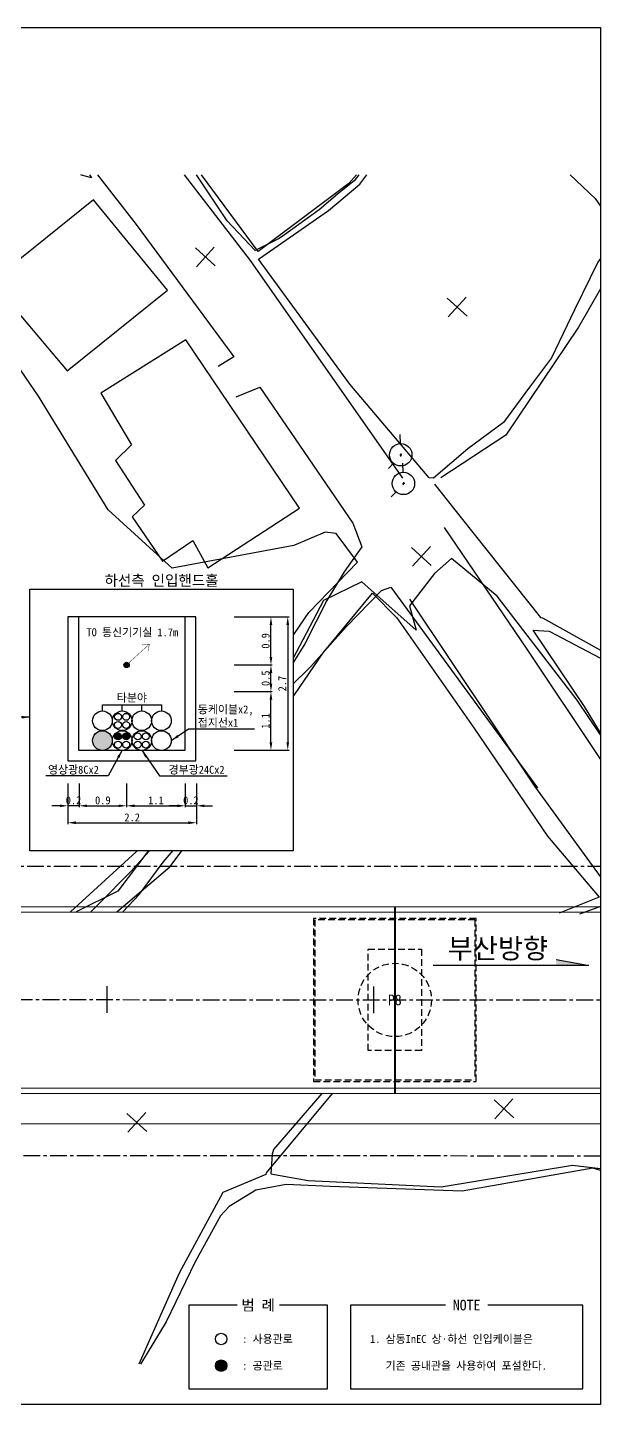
# Model space of a CAD drawing. Extents: x -230 to 157, y -3 to 160.
# Drawn here: x 114.4 to 157.3, y -3 to 100.2 of the extents above; entities that cross this region are included whole.
import ezdxf
from ezdxf.enums import TextEntityAlignment as Align

# ---------------------------------------------------------------- set-up
doc = ezdxf.new("R2010")
doc.units = 0
doc.header["$MEASUREMENT"] = 0
for name, pattern in [('A-CENTR01', [2, 1.25, -0.25, 0.25, -0.25]), ('CENTER', [2, 1.25, -0.25, 0.25, -0.25]), ('JTBR$0$DASHED', [0.75, 0.5, -0.25]), ('PM$0$CONTINUOUS', [0])]:
    doc.linetypes.add(name, pattern=pattern)
doc.layers.get('Defpoints').update_dxf_attribs({"linetype": 'CONTINUOUS'})
for name, color, linetype in [('TT-BASE', 253, 'CONTINUOUS'), ('TT-CNTL', 1, 'A-CENTR01'), ('TX-LINE', 2, 'CONTINUOUS'), ('TX-PAPR', 2, 'CONTINUOUS'), ('TZ-DIMS', 1, 'CONTINUOUS'), ('TZ-LEAL', 1, 'CONTINUOUS'), ('TZ-LINE', 7, 'CONTINUOUS'), ('TZ-TEX2', 3, 'CONTINUOUS'), ('TZ-TEXT', 6, 'CONTINUOUS')]:
    doc.layers.add(name, color=color, linetype=linetype)
doc.styles.get("Standard").update_dxf_attribs({"font": 'GulimChe.ttf'})
doc.styles.add('굴림', font='GulimChe.ttf')
doc.dimstyles.new('D200', dxfattribs={"dimscale": 0.2, "dimtxt": 3, "dimasz": 3, "dimexe": 0.5, "dimexo": 0.5, "dimgap": 0.5, "dimtad": 1, "dimdec": 0, "dimzin": 1, "dimdsep": 46, "dimlunit": 6, "dimtxsty": 'Standard', "dimcen": 1, "dimclrd": 1, "dimclre": 1, "dimclrt": 3, "dimadec": 0, "dimazin": 0, "dimtfac": 1, "dimtdec": 0, "dimtix": 1, "dimtmove": 2, "dimatfit": 3, "dimfxl": 0, "dimtvp": 2, "dimlwd": -1, "dimlwe": -1, "dimarcsym": 0})
doc.dimstyles.new('지시선200', dxfattribs={"dimscale": 0.2, "dimtxt": 3, "dimasz": 3, "dimexe": 0.5, "dimexo": 0.5, "dimgap": 0.5, "dimtad": 1, "dimdec": 0, "dimzin": 1, "dimdsep": 46, "dimlunit": 6, "dimtxsty": 'Standard', "dimcen": 1, "dimclrd": 6, "dimclre": 6, "dimclrt": 3, "dimadec": 0, "dimazin": 0, "dimtfac": 1, "dimtdec": 0, "dimtix": 1, "dimtmove": 2, "dimatfit": 3, "dimfxl": 0, "dimtvp": 2, "dimlwd": -1, "dimlwe": -1, "dimarcsym": 0})

# ---------------------------------------------------------------- blocks, each defined once
blk = doc.blocks.new('*D8')
at = {"layer": 'Defpoints', "color": 0}
for p in [(129.75, 50.42), (132.61, 50.42), (129.75, 46.02)]:
    blk.add_point(p, dxfattribs=at)
at = {"layer": 'TZ-LINE', "color": 1}
for p, q in [((129.85, 50.42), (132.71, 50.42)), ((132.61, 46.62), (132.61, 49.82)), ((129.85, 46.02), (132.71, 46.02))]:
    blk.add_line(p, q, dxfattribs=at)
for points in [[(132.51, 49.82), (132.71, 49.82), (132.61, 50.42)], [(132.51, 46.62), (132.71, 46.62), (132.61, 46.02)]]:
    blk.add_solid(points, dxfattribs=at)
at = {"layer": 'TZ-LINE', "color": 3, "insert": (132.21, 48.22), "char_height": 0.6, "attachment_point": 5, "rotation": 90}
blk.add_mtext('1.1', dxfattribs=at)
blk = doc.blocks.new('*D9')
at = {"layer": 'Defpoints', "color": 0}
for p in [(129.75, 52.42), (132.61, 52.42), (129.75, 50.42)]:
    blk.add_point(p, dxfattribs=at)
at = {"layer": 'TZ-LINE', "color": 1}
for p, q in [((129.85, 52.42), (132.71, 52.42)), ((132.61, 51.02), (132.61, 51.82)), ((129.85, 50.42), (132.71, 50.42))]:
    blk.add_line(p, q, dxfattribs=at)
for points in [[(132.51, 51.82), (132.71, 51.82), (132.61, 52.42)], [(132.51, 51.02), (132.71, 51.02), (132.61, 50.42)]]:
    blk.add_solid(points, dxfattribs=at)
at = {"layer": 'TZ-LINE', "color": 3, "insert": (132.21, 51.42), "char_height": 0.6, "attachment_point": 5, "rotation": 90}
blk.add_mtext('0.5', dxfattribs=at)
blk = doc.blocks.new('*D10')
at = {"layer": 'Defpoints', "color": 0}
for p in [(129.75, 56.02), (132.61, 56.02), (129.75, 52.42)]:
    blk.add_point(p, dxfattribs=at)
at = {"layer": 'TZ-LINE', "color": 1}
for p, q in [((129.85, 56.02), (132.71, 56.02)), ((132.61, 53.02), (132.61, 55.42)), ((129.85, 52.42), (132.71, 52.42))]:
    blk.add_line(p, q, dxfattribs=at)
for points in [[(132.51, 55.42), (132.71, 55.42), (132.61, 56.02)], [(132.51, 53.02), (132.71, 53.02), (132.61, 52.42)]]:
    blk.add_solid(points, dxfattribs=at)
at = {"layer": 'TZ-LINE', "color": 3, "insert": (132.21, 54.22), "char_height": 0.6, "attachment_point": 5, "rotation": 90}
blk.add_mtext('0.9', dxfattribs=at)
blk = doc.blocks.new('*D11')
at = {"layer": 'Defpoints', "color": 0}
for p in [(129.75, 56.02), (129.75, 46.02), (133.87, 46.02)]:
    blk.add_point(p, dxfattribs=at)
at = {"layer": 'TZ-LINE', "color": 1}
for p, q in [((129.85, 56.02), (133.97, 56.02)), ((133.87, 55.42), (133.87, 46.62)), ((129.85, 46.02), (133.97, 46.02))]:
    blk.add_line(p, q, dxfattribs=at)
for points in [[(133.77, 55.42), (133.97, 55.42), (133.87, 56.02)], [(133.77, 46.62), (133.97, 46.62), (133.87, 46.02)]]:
    blk.add_solid(points, dxfattribs=at)
at = {"layer": 'TZ-LINE', "color": 3, "insert": (133.46, 51.02), "char_height": 0.6, "attachment_point": 5, "rotation": 90}
blk.add_mtext('2.7', dxfattribs=at)
blk = doc.blocks.new('*D12')
at = {"layer": 'Defpoints', "color": 0}
for p in [(117.39, 43.64), (118.23, 43.64), (117.39, 41.86)]:
    blk.add_point(p, dxfattribs=at)
at = {"layer": 'TZ-LINE', "color": 1}
for p, q in [((117.39, 43.54), (117.39, 41.76)), ((118.23, 43.54), (118.23, 41.76)), ((116.79, 41.86), (116.19, 41.86)), ((118.23, 41.86), (117.39, 41.86)), ((118.83, 41.86), (119.43, 41.86))]:
    blk.add_line(p, q, dxfattribs=at)
for points in [[(116.79, 41.96), (116.79, 41.76), (117.39, 41.86)], [(118.83, 41.96), (118.83, 41.76), (118.23, 41.86)]]:
    blk.add_solid(points, dxfattribs=at)
at = {"layer": 'TZ-LINE', "color": 3, "insert": (117.81, 42.27), "char_height": 0.6, "attachment_point": 5}
blk.add_mtext('0.2', dxfattribs=at)
blk = doc.blocks.new('*D13')
at = {"layer": 'Defpoints', "color": 0}
for p in [(126.19, 43.64), (127.03, 43.64), (127.03, 41.86)]:
    blk.add_point(p, dxfattribs=at)
at = {"layer": 'TZ-LINE', "color": 1}
for p, q in [((126.19, 43.54), (126.19, 41.76)), ((127.03, 43.54), (127.03, 41.76)), ((125.59, 41.86), (124.99, 41.86)), ((126.19, 41.86), (127.03, 41.86)), ((127.63, 41.86), (128.23, 41.86))]:
    blk.add_line(p, q, dxfattribs=at)
for points in [[(125.59, 41.96), (125.59, 41.76), (126.19, 41.86)], [(127.63, 41.96), (127.63, 41.76), (127.03, 41.86)]]:
    blk.add_solid(points, dxfattribs=at)
at = {"layer": 'TZ-LINE', "color": 3, "insert": (126.61, 42.27), "char_height": 0.6, "attachment_point": 5}
blk.add_mtext('0.2', dxfattribs=at)
blk = doc.blocks.new('*D14')
at = {"layer": 'Defpoints', "color": 0}
for p in [(117.39, 43.64), (127.03, 43.64), (127.03, 40.59)]:
    blk.add_point(p, dxfattribs=at)
at = {"layer": 'TZ-LINE', "color": 1}
for p, q in [((117.39, 43.54), (117.39, 40.49)), ((127.03, 43.54), (127.03, 40.49)), ((117.99, 40.59), (126.43, 40.59))]:
    blk.add_line(p, q, dxfattribs=at)
for points in [[(117.99, 40.69), (117.99, 40.49), (117.39, 40.59)], [(126.43, 40.69), (126.43, 40.49), (127.03, 40.59)]]:
    blk.add_solid(points, dxfattribs=at)
at = {"layer": 'TZ-LINE', "color": 3, "insert": (122.21, 40.99), "char_height": 0.6, "attachment_point": 5}
blk.add_mtext('2.2', dxfattribs=at)
blk = doc.blocks.new('*D15')
at = {"layer": 'Defpoints', "color": 0}
for p in [(118.23, 43.64), (121.79, 43.64), (121.79, 41.86)]:
    blk.add_point(p, dxfattribs=at)
at = {"layer": 'TZ-LINE', "color": 1}
for p, q in [((118.23, 43.54), (118.23, 41.76)), ((121.79, 43.54), (121.79, 41.76)), ((118.83, 41.86), (121.19, 41.86))]:
    blk.add_line(p, q, dxfattribs=at)
for points in [[(118.83, 41.96), (118.83, 41.76), (118.23, 41.86)], [(121.19, 41.96), (121.19, 41.76), (121.79, 41.86)]]:
    blk.add_solid(points, dxfattribs=at)
at = {"layer": 'TZ-LINE', "color": 3, "insert": (120.01, 42.27), "char_height": 0.6, "attachment_point": 5}
blk.add_mtext('0.9', dxfattribs=at)
blk = doc.blocks.new('*D16')
at = {"layer": 'Defpoints', "color": 0}
for p in [(121.79, 43.64), (126.19, 43.64), (126.19, 41.86)]:
    blk.add_point(p, dxfattribs=at)
at = {"layer": 'TZ-LINE', "color": 1}
for p, q in [((121.79, 43.54), (121.79, 41.76)), ((126.19, 43.54), (126.19, 41.76)), ((122.39, 41.86), (125.59, 41.86))]:
    blk.add_line(p, q, dxfattribs=at)
for points in [[(122.39, 41.96), (122.39, 41.76), (121.79, 41.86)], [(125.59, 41.96), (125.59, 41.76), (126.19, 41.86)]]:
    blk.add_solid(points, dxfattribs=at)
at = {"layer": 'TZ-LINE', "color": 3, "insert": (123.99, 42.27), "char_height": 0.6, "attachment_point": 5}
blk.add_mtext('1.1', dxfattribs=at)

msp = doc.modelspace()

# ---------------------------------------------------------------- hatches: boundary and pattern name
at = {"layer": 'TT-BASE', "linetype": 'ByBlock'}
msp.add_hatch(color=256, dxfattribs=at).paths.add_polyline_path([(153.99, 30.32), (156.33, 29.89), (153.99, 29.89)])
at = {"layer": 'TZ-LINE', "ltscale": 2}
h = msp.add_hatch(color=256, dxfattribs=at)
h.dxf.hatch_style = 1
h.paths.add_polyline_path([(128.46, -0.1, 1), (129.31, -0.1, 1)])

# ---------------------------------------------------------------- linework, layer by layer
at = {"layer": 'TT-BASE', "linetype": 'Continuous'}
for p, q in [((118.41, 89.12), (118.36, 89.15)), ((119.16, 88.93), (118.41, 89.12)), ((119.01, 89.15), (119.16, 88.93)), ((119.61, 89.15), (122.5, 85.43)), ((131.08, 82.73), (126.14, 89.15)), ((129.33, 85.7), (127.02, 89.15)), ((131.66, 83.4), (127.4, 89.15)), ((139.03, 89.15), (138.44, 88.5)), ((139.21, 89.15), (138.85, 88.71)), ((139.28, 88.44), (139.8, 89.15)), ((155.03, 89.15), (156.92, 87.38)), ((138.44, 88.5), (131.66, 83.4)), ((136.93, 86.49), (139.28, 88.44)), ((138.85, 88.71), (137.6, 87.71)), ((119.32, 87.29), (111.69, 81.15)), ((124.85, 80.5), (119.32, 87.29)), ((137.6, 87.71), (136.22, 86.52)), ((156.92, 87.38), (157.31, 86.8)), ((131.42, 83.49), (129.33, 85.7)), ((131.69, 82.84), (136.93, 86.49)), ((136.22, 86.52), (133.62, 84.65)), ((122.5, 85.43), (129.82, 75.51)), ((133.62, 84.65), (133.22, 84.39)), ((133.22, 84.39), (131.42, 83.49)), ((142.5, 66.42), (131.08, 82.73)), ((138.53, 73.46), (131.69, 82.84)), ((157.11, 82.61), (155.39, 79.09)), ((157.31, 82.89), (157.11, 82.61)), ((111.69, 81.15), (117.33, 74.47)), ((117.33, 74.47), (124.85, 80.5)), ((157.31, 80.62), (155.66, 77.73)), ((155.39, 79.09), (153.65, 75.44)), ((155.66, 77.73), (150.22, 69.65)), ((126.24, 76.78), (119.87, 72.8)), ((134.76, 64.16), (126.24, 76.78)), ((115.18, 72.56), (113.18, 75.49)), ((129.82, 75.51), (128.65, 74.79)), ((153.65, 75.44), (151.99, 73.25)), ((144.48, 66.44), (138.53, 73.46)), ((120.41, 64.05), (115.18, 72.56)), ((119.87, 72.8), (122.15, 68.91)), ((130.01, 72.52), (131.77, 73.24)), ((131.77, 73.24), (138.75, 63.05)), ((151.99, 73.25), (150.04, 70.6)), ((150.04, 70.6), (147.36, 68.61)), ((150.22, 69.65), (145.35, 66.45)), ((122.15, 68.91), (120.96, 67.74)), ((147.36, 68.61), (144.8, 66.42)), ((120.96, 67.74), (123.13, 64.39)), ((144.8, 66.42), (144.48, 66.44)), ((144.87, 65.97), (146.86, 63.45)), ((125.2, 59.66), (120.41, 64.05)), ((123.13, 64.39), (122.2, 63.51)), ((127.89, 59.7), (134.76, 64.16)), ((122.2, 63.51), (124.48, 60.2)), ((138.75, 63.05), (139.42, 61.28)), ((146.86, 63.45), (152.82, 55.98)), ((136.67, 62.38), (134.33, 61.38)), ((137.49, 62.27), (136.67, 62.38)), ((139.1, 60.12), (137.49, 62.27)), ((145.59, 62.73), (151.78, 53.6)), ((124.48, 60.2), (126.75, 61.75)), ((134.33, 61.38), (125.2, 59.66)), ((126.75, 61.75), (127.89, 59.7)), ((139.42, 61.28), (138.11, 59.4)), ((135.44, 56.34), (139.1, 60.12)), ((146.14, 60.39), (144.88, 59.26)), ((149.57, 57.57), (146.14, 60.39)), ((138.11, 59.4), (136.81, 57.25)), ((144.88, 59.26), (142.99, 56.84)), ((139.43, 58.64), (136.55, 57.24)), ((138.24, 55.27), (140.9, 58)), ((143.49, 55.02), (139.43, 58.64)), ((140.9, 58), (141.6, 58.26)), ((141.6, 58.26), (152.6, 43.2)), ((136.55, 57.24), (133.21, 50.87)), ((136.81, 57.25), (135.14, 54)), ((136.53, 53.33), (140.22, 57.79)), ((140.22, 57.79), (142.04, 55.95)), ((142.99, 56.84), (143.49, 55.02)), ((152.4, 43.33), (143.01, 57.36)), ((155.56, 49.78), (149.57, 57.57)), ((129.98, 48.34), (135.44, 56.34)), ((142.04, 55.95), (147.83, 47.71)), ((152.82, 55.98), (152.96, 55.96)), ((152.96, 55.96), (157.31, 53.52)), ((135.59, 52.3), (138.24, 55.27)), ((152.27, 55.03), (153.46, 54.96)), ((156.12, 49.31), (152.27, 55.03)), ((153.46, 54.96), (157.31, 52.93)), ((135.14, 54), (133.31, 51.03)), ((130.93, 45.14), (136.53, 53.33)), ((151.78, 53.6), (157.31, 45.33)), ((134.09, 50.83), (135.59, 52.3)), ((133.2, 50.87), (127.17, 43.46)), ((133.31, 51.03), (131.23, 48.19)), ((131.94, 47.73), (134.09, 50.83)), ((157.31, 47.17), (155.56, 49.78)), ((157.31, 47.33), (156.12, 49.31)), ((124.52, 40.26), (129.98, 48.34)), ((131.23, 48.19), (128.49, 44.96)), ((129.64, 44.61), (131.94, 47.73)), ((147.83, 47.71), (153.33, 39.58)), ((125.03, 37.29), (130.93, 45.14)), ((128.49, 44.96), (126.87, 42.54)), ((127.43, 41.01), (129.64, 44.61)), ((127.17, 43.46), (121.14, 35.47)), ((126.87, 42.54), (124.39, 39.46)), ((157.31, 36.56), (152.4, 43.33)), ((117.59, 33.92), (124.52, 40.26)), ((124.53, 37.64), (127.43, 41.01)), ((124.39, 39.46), (122.13, 36.96)), ((153.33, 39.58), (157.21, 35.01)), ((121.06, 33.92), (125.03, 37.29)), ((122.76, 35.24), (124.53, 37.64)), ((122.13, 36.96), (119.68, 34.49)), ((121.14, 35.47), (118.01, 33.92)), ((121.52, 33.92), (122.76, 35.24)), ((119.68, 34.49), (119.11, 33.92)), ((157.21, 35.01), (154.22, 33.81)), ((157.31, 34.32), (155.74, 33.73)), ((120.3, 28.34), (120.3, 26.34)), ((140.3, 28.33), (140.3, 26.33)), ((137.21, 20.31), (132.24, 14.35)), ((136.42, 20.31), (132.8, 16.1)), ((132.69, 15.75), (132.59, 14.27)), ((132.8, 16.1), (132.69, 15.75)), ((145.36, 13.31), (155.21, 14.93)), ((156.74, 14.71), (146.94, 12.97)), ((155.21, 14.93), (157.31, 14.67)), ((157.31, 14.52), (156.74, 14.71)), ((132.22, 14.22), (129.01, 12.88)), ((133.74, 13.48), (131.48, 13.05)), ((132.24, 14.35), (132.22, 14.22)), ((132.59, 14.27), (135.41, 13.79)), ((137.04, 13.32), (133.74, 13.48)), ((135.41, 13.79), (145.36, 13.31)), ((129.01, 12.88), (125.74, 6.82)), ((131.48, 13.05), (129.48, 11.84)), ((146.94, 12.97), (137.04, 13.32)), ((129.48, 11.84), (128.84, 11.13)), ((128.84, 11.13), (126.92, 7.69)), ((126.92, 7.69), (124.75, 3.19)), ((125.74, 6.82), (122.72, 0)), ((124.75, 3.19), (122.84, 0))]:
    msp.add_line(p, q, dxfattribs=at)
at = {"layer": 'TT-BASE'}
for p, q in [((128.43, 82.32), (126.95, 83.67)), ((127.02, 82.25), (128.36, 83.74)), ((147.31, 78.57), (145.83, 79.91)), ((145.9, 78.5), (147.25, 79.98)), ((142.31, 69), (142.29, 69.68)), ((142.28, 68.16), (142.43, 68.17)), ((142.35, 68.05), (142.36, 68.26)), ((141.42, 67.15), (141.79, 67.54)), ((142.51, 66.86), (142.49, 67.54)), ((142.55, 65.91), (142.56, 66.12)), ((141.62, 65.01), (141.99, 65.4)), ((142.48, 66.02), (142.64, 66.03)), ((144.63, 59.88), (143.14, 61.22)), ((143.21, 59.81), (144.56, 61.29)), ((114.92, 51.06), (129.47, 51.06)), ((114.92, 50.75), (129.47, 50.75)), ((114.92, 50.42), (129.47, 50.42)), ((129.01, 42.24), (127.53, 43.58)), ((127.6, 42.17), (128.94, 43.65)), ((-1.13, 34.36, 157), (157.31, 34.3, 157)), ((141.87, 34.31, 157), (141.86, 20.31, 157)), ((141.92, 34.31, 157), (141.91, 20.31, 157)), ((-1.13, 33.96, 157), (157.31, 33.9, 157)), ((-1.13, 20.76, 157), (157.31, 20.7, 157)), ((-1.13, 20.36, 157), (157.31, 20.3, 157)), ((150.81, 18.48), (149.33, 19.82)), ((149.4, 18.41), (150.74, 19.89)), ((123.3, 17.46), (121.82, 18.8)), ((121.89, 17.39), (123.23, 18.87)), ((157.31, 18.01), (5.67, 18.06))]:
    msp.add_line(p, q, dxfattribs=at)
at = {"layer": 'TT-BASE', "linetype": 'CENTER'}
for p, q in [((12.34, 37.38), (157.31, 37.33)), ((157.31, 15.61), (98.49, 15.63))]:
    msp.add_line(p, q, dxfattribs=at)
at = {"layer": 'TT-BASE', "linetype": 'PM$0$CONTINUOUS'}
for p, q in [((61.08, 34.34, 157), (157.31, 34.3, 157)), ((61.07, 20.34, 157), (157.31, 20.3, 157))]:
    msp.add_line(p, q, dxfattribs=at)
at = {"layer": 'TT-BASE', "linetype": 'JTBR$0$DASHED'}
for p, q in [((135.79, 33.41, 157), (135.79, 21.21, 157)), ((147.99, 33.41, 157), (135.79, 33.41, 157)), ((135.89, 33.31, 157), (135.89, 21.31, 157)), ((147.89, 33.31, 157), (135.89, 33.31, 157)), ((147.89, 33.31, 157), (147.89, 21.31, 157)), ((147.99, 21.21, 157), (147.99, 33.41, 157)), ((139.89, 23.51, 157), (139.89, 31.11, 157)), ((139.89, 31.11, 157), (143.89, 31.11, 157)), ((143.89, 31.11, 157), (143.89, 23.51, 157)), ((143.89, 23.51, 157), (139.89, 23.51, 157)), ((135.79, 21.21, 157), (147.99, 21.21, 157)), ((135.89, 21.31, 157), (147.89, 21.31, 157))]:
    msp.add_line(p, q, dxfattribs=at)
at = {"layer": 'TT-BASE', "linetype": 'ByBlock'}
for p, q in [((156.33, 29.89), (153.99, 30.32)), ((156.43, 29.89), (144.78, 29.89))]:
    msp.add_line(p, q, dxfattribs=at)
at = {"layer": 'TT-BASE'}
for centre in [(142.34, 68.17), (142.54, 66.02)]:
    msp.add_circle(centre, 0.837, dxfattribs=at)
at = {"layer": 'TT-BASE', "linetype": 'JTBR$0$DASHED'}
msp.add_circle((141.89, 27.31, 157), 2.75, dxfattribs=at)
at = {"layer": 'TT-CNTL'}
msp.add_lwpolyline([(-1.13, 27.38), (61.5, 27.35), (157.31, 27.32)], dxfattribs=at)
at = {"layer": 'TZ-LINE', "ltscale": 2, "elevation": 0.31}
for points in [[(130.07, 4.44), (126.45, 4.44), (126.45, -1.83), (136.86, -1.83), (136.86, 4.44), (133.24, 4.44)], [(145.7, 4.44), (138.57, 4.44), (138.57, -1.83), (155.99, -1.83), (155.99, 4.44), (148.86, 4.44)]]:
    msp.add_lwpolyline(points, dxfattribs=at)
at = {"layer": 'TZ-LINE', "ltscale": 2}
for centre in [(128.88, 1.9, 0.31), (128.88, -0.1, 0.31)]:
    msp.add_circle(centre, 0.427, dxfattribs=at)

# ---------------------------------------------------------------- texts
at = {"layer": 'TT-BASE', "style": '굴림'}
msp.add_text('부산방향', height=1.5, dxfattribs=at).set_placement((145.86, 30.42))
at = {"layer": 'TZ-TEX2'}
for s, p in [('P8', (141.89, 27.31, 157)), ('범 례', (131.65, 4.44, 0.31)), ('NOTE', (147.28, 4.44, 0.31))]:
    msp.add_text(s, height=0.8, dxfattribs=at).set_placement(p, align=Align.MIDDLE)
for s, p in [(': 사용관로', (130.46, 1.9, 0.31)), ('1. 삼동InEC 상·하선 인입케이블은', (140.04, 1.9, 0.31)), (': 공관로', (130.46, -0.1, 0.31)), ('   기존 공내관을 사용하여 포설한다.', (140.04, -0.1, 0.31))]:
    msp.add_text(s, height=0.6, dxfattribs=at).set_placement(p, align=Align.MIDDLE_LEFT)

# ---------------------------------------------------------------- next in the draw order: wipeouts: each hides what was drawn before it
msp.add_wipeout([(114.55, 58.1), (114.55, 38.49), (134.27, 38.49), (134.27, 58.1)]).dxf.layer = 'TX-LINE'

# ---------------------------------------------------------------- next in the draw order: hatches: boundary and pattern name
at = {"layer": 'TZ-LINE'}
h = msp.add_hatch(color=256, dxfattribs=at)
h.dxf.hatch_style = 1
h.paths.add_polyline_path([(121.59, 52.42, 1), (121.99, 52.42, 1)])
at = {"layer": 'TZ-LINE', "ltscale": 2}
h = msp.add_hatch(color=256, dxfattribs=at)
h.dxf.hatch_style = 1
h.paths.add_polyline_path([(120.72, 46.75, 1), (119.24, 46.75, 1)])
at = {"layer": 'TZ-LINE'}
h = msp.add_hatch(color=256, dxfattribs=at)
h.dxf.hatch_style = 1
h.paths.add_polyline_path([(120.9, 47.06, -1), (121.41, 47.06, -1)])
h = msp.add_hatch(color=256, dxfattribs=at)
h.dxf.hatch_style = 1
h.paths.add_polyline_path([(122.02, 47.06, 1), (121.5, 47.06, 1)])

# ---------------------------------------------------------------- next in the draw order: linework, layer by layer
at = {"layer": 'TX-PAPR'}
msp.add_lwpolyline([(-1.89, 100.19), (157.31, 100.19), (157.31, -3.01), (-1.89, -3.01)], close=True, dxfattribs=at)
at = {"layer": 'TZ-LEAL'}
for points in [[(119.98, 48.97), (119.98, 49.43), (124.4, 49.43), (124.4, 48.97)], [(121.46, 48.97), (121.46, 49.43)], [(122.93, 48.97), (122.93, 49.43)]]:
    msp.add_lwpolyline(points, dxfattribs=at)
at = {"layer": 'TZ-LINE'}
for points in [[(117.39, 45.22), (126.99, 45.22), (126.99, 56.02), (117.39, 56.02)], [(118.19, 46.02), (126.19, 46.02), (126.19, 56.02), (118.19, 56.02)]]:
    msp.add_lwpolyline(points, close=True, dxfattribs=at)
at = {"layer": 'TZ-LINE', "const_width": 0.03}
for points in [[(121.79, 52.42), (123.5, 53.98)], [(122.95, 53.91), (123.5, 53.98), (123.39, 53.43)]]:
    msp.add_lwpolyline(points, dxfattribs=at)
at = {"layer": 'TZ-LINE'}
msp.add_circle((121.79, 52.42), 0.2, dxfattribs=at)
at = {"layer": 'TZ-LINE', "ltscale": 2}
for centre, radius in [((119.98, 48.23), 0.737), ((121.46, 48.23), 0.737), ((121.15, 48.53), 0.259), ((121.76, 48.53), 0.259), ((122.93, 48.23), 0.737), ((124.4, 48.23), 0.737), ((119.98, 46.75), 0.737), ((121.46, 46.75), 0.737), ((121.15, 47.92), 0.259), ((121.76, 47.92), 0.259), ((122.93, 46.75), 0.737), ((124.4, 46.75), 0.737), ((121.15, 47.06), 0.259), ((121.15, 46.45), 0.259), ((121.76, 47.06), 0.259), ((121.76, 46.45), 0.259), ((122.63, 47.06), 0.259), ((122.63, 46.45), 0.259), ((123.23, 47.06), 0.259), ((123.23, 46.45), 0.259)]:
    msp.add_circle(centre, radius, dxfattribs=at)
at = {"layer": 'TZ-TEXT'}
msp.add_lwpolyline([(114.55, 58.1), (134.27, 58.1), (134.27, 38.49), (114.55, 38.49)], close=True, dxfattribs=at)

# ---------------------------------------------------------------- next in the draw order: texts
at = {"layer": 'TZ-DIMS', "char_height": 0.6}
for s, insert, attachment_point in [('타분야', (122.19, 49.93), 5), ('동케이블x2,\\P접지선x1', (127.13, 47.72), 7), ('영상광8Cx2', (119.71, 44.2), 9), ('경부광24Cx2', (124.94, 44.2), 7)]:
    msp.add_mtext(s, dxfattribs=dict(at, insert=insert, attachment_point=attachment_point))
at = {"layer": 'TZ-TEX2'}
msp.add_text('하선측 인입핸드홀', height=0.8, dxfattribs=at).set_placement((124.41, 58.77), align=Align.MIDDLE)
at = {"layer": 'TZ-TEXT'}
msp.add_text('TO 통신기기실 1.7m', height=0.6, rotation=359.9482, dxfattribs=at).set_placement((122.22, 54.88, 0), align=Align.MIDDLE)

# ---------------------------------------------------------------- next in the draw order: dimensions: what is measured, and where the dimension line sits
at = {"layer": 'TZ-LINE'}
for base, p1, p2, text, picture, middle in [((132.61, 56.02), (129.75, 52.42), (129.75, 56.02), '0.9', '*D10', (132.21, 54.22)), ((133.87, 46.02), (129.75, 56.02), (129.75, 46.02), '2.7', '*D11', (133.46, 51.02)), ((132.61, 52.42), (129.75, 50.42), (129.75, 52.42), '0.5', '*D9', (132.21, 51.42)), ((132.61, 50.42), (129.75, 46.02), (129.75, 50.42), '1.1', '*D8', (132.21, 48.22))]:
    dim = msp.add_linear_dim(base=base, p1=p1, p2=p2, angle=90, text=text, dimstyle='D200', dxfattribs=at)
    dim.commit()
    dim.dimension.update_dxf_attribs({"geometry": picture, "text_midpoint": middle})
for base, p1, p2, text, picture, middle in [((117.39, 41.86), (118.23, 43.64), (117.39, 43.64), '0.2', '*D12', (117.81, 42.27)), ((127.03, 40.59), (117.39, 43.64), (127.03, 43.64), '2.2', '*D14', (122.21, 40.99)), ((121.79, 41.86), (118.23, 43.64), (121.79, 43.64), '0.9', '*D15', (120.01, 42.27)), ((126.19, 41.86), (121.79, 43.64), (126.19, 43.64), '1.1', '*D16', (123.99, 42.27)), ((127.03, 41.86), (126.19, 43.64), (127.03, 43.64), '0.2', '*D13', (126.61, 42.27))]:
    dim = msp.add_linear_dim(base=base, p1=p1, p2=p2, text=text, dimstyle='D200', dxfattribs=at)
    dim.commit()
    dim.dimension.update_dxf_attribs({"geometry": picture, "text_midpoint": middle})

# ---------------------------------------------------------------- next in the draw order: leaders
at = {"layer": 'TZ-DIMS', "annotation_type": 0, "has_hookline": 1}
for points, hookline_direction, text_width in [([(125.14, 46.75), (126.44, 47.62), (127.03, 47.62)], 0, 4.26), ([(121.46, 46.02), (120.4, 44.1), (119.81, 44.1)], 1, 3.96), ([(122.93, 46.02), (124.25, 44.1), (124.84, 44.1)], 0, 4.39)]:
    msp.add_leader(points, dimstyle='D200', dxfattribs=dict(at, hookline_direction=hookline_direction, text_width=text_width))
at = {"layer": 'TZ-TEXT'}
msp.add_leader([(114.55, 48.5), (93.41, 48.5)], dimstyle='지시선200', dxfattribs=at)

doc.saveas('drawing.dxf')
